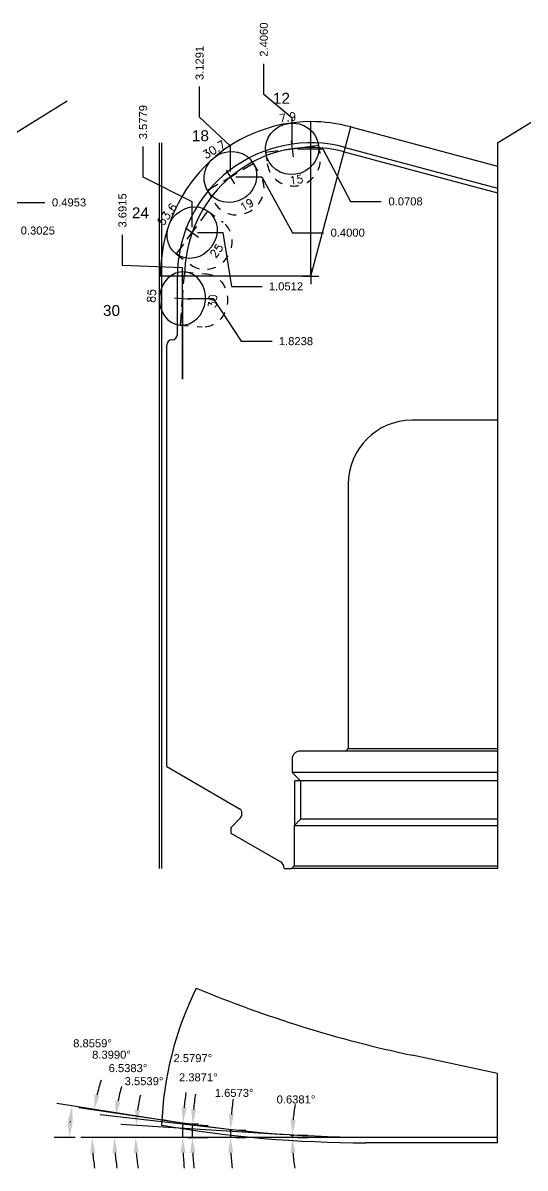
# Model space of a CAD drawing. Header units: inches. Extents: x 90.4 to 145.9, y -21.1 to -7.6.
# Drawn here: x 115.97 to 121.86, y -21.06 to -7.64 of the extents above; entities that cross this region are included whole.
import ezdxf
from ezdxf.enums import TextEntityAlignment as Align

# ---------------------------------------------------------------- set-up
doc = ezdxf.new("R2010")
doc.units = ezdxf.units.IN
doc.header["$MEASUREMENT"] = 0
doc.header["$PDMODE"] = 35
doc.linetypes.add('CENTER2', pattern=[1.125, 0.75, -0.125, 0.125, -0.125])
doc.linetypes.add('HIDDEN2', pattern=[0.1875, 0.125, -0.0625])
doc.layers.get('Defpoints').update_dxf_attribs({"color": 10})
doc.layers.add('Blade_2', color=7, linetype='Continuous', true_color=0xcccc00)
for name, color, linetype in [('CLine', 5, 'CENTER2'), ('Dims', 4, 'Continuous'), ('Title Block', 7, 'Continuous')]:
    doc.layers.add(name, color=color, linetype=linetype)
doc.styles.add('RomanS', font='romans')
doc.styles.get("Standard").update_dxf_attribs({"font": 'arial.ttf'})
doc.dimstyles.get("Standard").update_dxf_attribs({"dimtxt": 0.09375, "dimasz": 0.18, "dimexe": 0.18, "dimexo": 0.0625, "dimgap": 0.09, "dimtad": 0, "dimtih": 1, "dimtoh": 1, "dimdec": 4, "dimzin": 0, "dimdsep": 46, "dimtxsty": 'Standard', "dimcen": 0.09, "dimadec": 4, "dimazin": 0, "dimtfac": 1, "dimtdec": 4, "dimtofl": 0, "dimtmove": 0, "dimatfit": 3, "dimfxl": 1, "dimtolj": 1, "dimtzin": 0, "dimarcsym": 0})

# ---------------------------------------------------------------- blocks, each defined once
blk = doc.blocks.new('*D39')
at = {"layer": 'Defpoints', "color": 0, "transparency": 16777216}
for p in [(115.694, -9.047), (115.351, -9.542), (116.229, -9.746)]:
    blk.add_point(p, dxfattribs=at)
at = {"layer": 'Dims', "color": 0, "lineweight": -2, "transparency": 16777216}
for p, q in [((115.414, -9.542), (115.711, -9.542)), ((115.711, -9.542), (115.869, -9.746)), ((115.869, -9.746), (116.229, -9.746))]:
    blk.add_line(p, q, dxfattribs=at)
at = {"layer": 'Dims', "color": 0, "transparency": 16777216, "insert": (116.514, -9.746), "char_height": 0.0938, "attachment_point": 5}
blk.add_mtext('\\A1;0.4953', dxfattribs=at)
blk = doc.blocks.new('*D40')
at = {"layer": 'Defpoints', "color": 0, "transparency": 16777216}
for p in [(115.694, -9.047), (114.632, -9.349), (115.863, -10.075)]:
    blk.add_point(p, dxfattribs=at)
at = {"layer": 'Dims', "color": 0, "lineweight": -2, "transparency": 16777216}
for p, q in [((114.694, -9.349), (115.143, -9.349)), ((115.143, -9.349), (115.503, -10.075)), ((115.503, -10.075), (115.863, -10.075))]:
    blk.add_line(p, q, dxfattribs=at)
at = {"layer": 'Dims', "color": 0, "transparency": 16777216, "insert": (116.148, -10.075), "char_height": 0.0938, "attachment_point": 5}
blk.add_mtext('\\A1;0.3025', dxfattribs=at)
blk = doc.blocks.new('*D71')
at = {"layer": 'Defpoints', "color": 0, "transparency": 16777216}
for p in [(119.127, -20.67), (119.127, -20.697), (119.13, -20.688), (121.533, -20.697)]:
    blk.add_point(p, dxfattribs=at)
at = {"layer": 'Dims', "color": 0, "lineweight": -2, "transparency": 16777216}
for p, q in [((119.19, -20.671), (119.31, -20.672)), ((119.19, -20.697), (119.31, -20.697))]:
    blk.add_line(p, q, dxfattribs=at)
for start, end in [(170.776, 175.069), (184.293, 188.5859)]:
    blk.add_arc((121.533, -20.697), 2.403, start, end, dxfattribs=at)
at = {"layer": 'Dims', "color": 0, "transparency": 16777216}
for points in [[(119.169, -20.492), (119.109, -20.489), (119.13, -20.67)], [(119.107, -20.878), (119.167, -20.876), (119.13, -20.697)]]:
    blk.add_solid(points, dxfattribs=at)
at = {"layer": 'Dims', "color": 0, "transparency": 16777216, "insert": (119.172, -20.253), "char_height": 0.09375, "attachment_point": 5}
blk.add_mtext('\\A1;0.6381°', dxfattribs=at)
blk = doc.blocks.new('*D72')
at = {"layer": 'Defpoints', "color": 0, "transparency": 16777216}
for p in [(118.405, -20.607), (118.404, -20.667), (118.404, -20.697), (121.533, -20.697)]:
    blk.add_point(p, dxfattribs=at)
at = {"layer": 'Dims', "color": 0, "lineweight": -2, "transparency": 16777216}
for p, q in [((118.468, -20.608), (118.585, -20.612)), ((118.467, -20.697), (118.584, -20.697))]:
    blk.add_line(p, q, dxfattribs=at)
for start, end in [(171.7495, 175.0461), (183.2966, 186.5932)]:
    blk.add_arc((121.533, -20.697), 3.129, start, end, dxfattribs=at)
at = {"layer": 'Dims', "color": 0, "transparency": 16777216}
for points in [[(118.446, -20.429), (118.386, -20.425), (118.406, -20.607)], [(118.379, -20.878), (118.439, -20.876), (118.404, -20.697)]]:
    blk.add_solid(points, dxfattribs=at)
at = {"layer": 'Dims', "color": 0, "transparency": 16777216, "insert": (118.448, -20.176), "char_height": 0.09375, "attachment_point": 5}
blk.add_mtext('\\A1;1.6573°', dxfattribs=at)
blk = doc.blocks.new('*D73')
at = {"layer": 'Defpoints', "color": 0, "transparency": 16777216}
for p in [(117.958, -20.548), (117.959, -20.647), (117.955, -20.697), (121.533, -20.697)]:
    blk.add_point(p, dxfattribs=at)
at = {"layer": 'Dims', "color": 0, "lineweight": -2, "transparency": 16777216}
for p, q in [((118.021, -20.551), (118.142, -20.556)), ((118.018, -20.697), (118.139, -20.697))]:
    blk.add_line(p, q, dxfattribs=at)
for start, end in [(171.8419, 174.7274), (182.8855, 185.771)]:
    blk.add_arc((121.533, -20.697), 3.575, start, end, dxfattribs=at)
at = {"layer": 'Dims', "color": 0, "transparency": 16777216}
for points in [[(118.004, -20.371), (117.944, -20.367), (117.962, -20.548)], [(117.933, -20.878), (117.993, -20.876), (117.959, -20.697)]]:
    blk.add_solid(points, dxfattribs=at)
at = {"layer": 'Dims', "color": 0, "transparency": 16777216, "insert": (118.028, -19.994), "char_height": 0.09375, "attachment_point": 5}
blk.add_mtext('\\A1;2.3871°', dxfattribs=at)
blk = doc.blocks.new('*D74')
at = {"layer": 'Defpoints', "color": 0, "transparency": 16777216}
for p in [(117.295, -20.65), (116.65, -20.697), (119.107, -20.669), (119.147, -20.671), (121.533, -20.697)]:
    blk.add_point(p, dxfattribs=at)
at = {"layer": 'Dims', "color": 0, "lineweight": -2, "transparency": 16777216}
blk.add_line((119.045, -20.665), (117.119, -20.545), dxfattribs=at)
for start, end in [(167.3363, 171.8912), (184.5549, 189.1098)]:
    blk.add_arc((119.559, -20.697), 2.265, start, end, dxfattribs=at)
at = {"layer": 'Dims', "color": 0, "transparency": 16777216}
for points in [[(117.347, -20.381), (117.287, -20.374), (117.298, -20.557)], [(117.271, -20.878), (117.331, -20.876), (117.294, -20.697)]]:
    blk.add_solid(points, dxfattribs=at)
at = {"layer": 'Dims', "color": 0, "transparency": 16777216, "insert": (117.392, -20.039), "char_height": 0.09375, "attachment_point": 5}
blk.add_mtext('\\A1;3.5539°', dxfattribs=at)
blk = doc.blocks.new('*D75')
at = {"layer": 'Defpoints', "color": 0, "transparency": 16777216}
for p in [(117.046, -20.615), (118.384, -20.604), (118.424, -20.609), (116.65, -20.697), (121.533, -20.697)]:
    blk.add_point(p, dxfattribs=at)
at = {"layer": 'Dims', "color": 0, "lineweight": -2, "transparency": 16777216}
blk.add_line((118.322, -20.597), (116.88, -20.432), dxfattribs=at)
for start, end in [(163.8662, 168.6639), (184.7978, 189.5955)]:
    blk.add_arc((119.195, -20.697), 2.15, start, end, dxfattribs=at)
at = {"layer": 'Dims', "color": 0, "transparency": 16777216}
for points in [[(117.116, -20.279), (117.057, -20.27), (117.059, -20.452)], [(117.022, -20.878), (117.082, -20.876), (117.045, -20.697)]]:
    blk.add_solid(points, dxfattribs=at)
at = {"layer": 'Dims', "color": 0, "transparency": 16777216, "insert": (117.204, -19.886), "char_height": 0.09375, "attachment_point": 5}
blk.add_mtext('\\A1;6.5383°', dxfattribs=at)
blk = doc.blocks.new('*D76')
at = {"layer": 'Defpoints', "color": 0, "transparency": 16777216}
for p in [(116.787, -20.59), (117.935, -20.545), (117.975, -20.55), (116.65, -20.697), (121.533, -20.697)]:
    blk.add_point(p, dxfattribs=at)
at = {"layer": 'Dims', "color": 0, "lineweight": -2, "transparency": 16777216}
blk.add_line((117.873, -20.535), (116.63, -20.352), dxfattribs=at)
for start, end in [(162.152, 166.8765), (184.7245, 189.449)]:
    blk.add_arc((118.968, -20.697), 2.184, start, end, dxfattribs=at)
at = {"layer": 'Dims', "color": 0, "transparency": 16777216}
for points in [[(116.871, -20.207), (116.812, -20.196), (116.808, -20.378)], [(116.762, -20.878), (116.822, -20.876), (116.784, -20.697)]]:
    blk.add_solid(points, dxfattribs=at)
at = {"layer": 'Dims', "color": 0, "transparency": 16777216, "insert": (117.011, -19.729), "char_height": 0.09375, "attachment_point": 5}
blk.add_mtext('\\A1;8.3990°', dxfattribs=at)
blk = doc.blocks.new('*D77')
at = {"layer": 'Defpoints', "color": 0, "transparency": 16777216}
for p in [(118.796, -8.123), (119.127, -9.118), (121.533, -9.047)]:
    blk.add_point(p, dxfattribs=at)
at = {"layer": 'Dims', "color": 0, "lineweight": -2, "transparency": 16777216}
for p, q in [((118.796, -8.483), (118.796, -8.123)), ((119.127, -8.758), (118.796, -8.483)), ((119.127, -9.055), (119.127, -8.758))]:
    blk.add_line(p, q, dxfattribs=at)
at = {"layer": 'Dims', "color": 0, "transparency": 16777216, "insert": (118.796, -7.838), "char_height": 0.0938, "attachment_point": 5, "rotation": 90}
blk.add_mtext('\\A1;2.4060', dxfattribs=at)
blk = doc.blocks.new('*D78')
at = {"layer": 'Defpoints', "color": 0, "transparency": 16777216}
for p in [(118.043, -8.387), (121.533, -9.047), (118.404, -9.447)]:
    blk.add_point(p, dxfattribs=at)
at = {"layer": 'Dims', "color": 0, "lineweight": -2, "transparency": 16777216}
for p, q in [((118.043, -8.747), (118.043, -8.387)), ((118.404, -9.087), (118.043, -8.747)), ((118.404, -9.384), (118.404, -9.087))]:
    blk.add_line(p, q, dxfattribs=at)
at = {"layer": 'Dims', "color": 0, "transparency": 16777216, "insert": (118.043, -8.111), "char_height": 0.0938, "attachment_point": 5, "rotation": 90}
blk.add_mtext('\\A1;3.1291', dxfattribs=at)
blk = doc.blocks.new('*D79')
at = {"layer": 'Defpoints', "color": 0, "transparency": 16777216}
for p in [(117.382, -9.09), (121.533, -9.047), (117.955, -10.098)]:
    blk.add_point(p, dxfattribs=at)
at = {"layer": 'Dims', "color": 0, "lineweight": -2, "transparency": 16777216}
for p, q in [((117.382, -9.45), (117.382, -9.09)), ((117.955, -9.738), (117.382, -9.45)), ((117.955, -10.036), (117.955, -9.738))]:
    blk.add_line(p, q, dxfattribs=at)
at = {"layer": 'Dims', "color": 0, "transparency": 16777216, "insert": (117.382, -8.805), "char_height": 0.0938, "attachment_point": 5, "rotation": 90}
blk.add_mtext('\\A1;3.5779', dxfattribs=at)
blk = doc.blocks.new('*D80')
at = {"layer": 'Defpoints', "color": 0, "transparency": 16777216}
for p in [(119.127, -9.118), (121.533, -9.047), (120.172, -9.734)]:
    blk.add_point(p, dxfattribs=at)
at = {"layer": 'Dims', "color": 0, "lineweight": -2, "transparency": 16777216}
for p, q in [((119.19, -9.118), (119.487, -9.118)), ((119.487, -9.118), (119.812, -9.734)), ((119.812, -9.734), (120.172, -9.734))]:
    blk.add_line(p, q, dxfattribs=at)
at = {"layer": 'Dims', "color": 0, "transparency": 16777216, "insert": (120.456, -9.734), "char_height": 0.0938, "attachment_point": 5}
blk.add_mtext('\\A1;0.0708', dxfattribs=at)
blk = doc.blocks.new('*D81')
at = {"layer": 'Defpoints', "color": 0, "transparency": 16777216}
for p in [(121.533, -9.047), (118.404, -9.447), (119.493, -10.1)]:
    blk.add_point(p, dxfattribs=at)
at = {"layer": 'Dims', "color": 0, "lineweight": -2, "transparency": 16777216}
for p, q in [((118.467, -9.447), (118.773, -9.447)), ((118.773, -9.447), (119.133, -10.1)), ((119.133, -10.1), (119.493, -10.1))]:
    blk.add_line(p, q, dxfattribs=at)
at = {"layer": 'Dims', "color": 0, "transparency": 16777216, "insert": (119.778, -10.1), "char_height": 0.0938, "attachment_point": 5}
blk.add_mtext('\\A1;0.4000', dxfattribs=at)
blk = doc.blocks.new('*D82')
at = {"layer": 'Defpoints', "color": 0, "transparency": 16777216}
for p in [(121.533, -9.047), (117.955, -10.098), (118.775, -10.729)]:
    blk.add_point(p, dxfattribs=at)
at = {"layer": 'Dims', "color": 0, "lineweight": -2, "transparency": 16777216}
for p, q in [((118.018, -10.098), (118.315, -10.098)), ((118.315, -10.098), (118.415, -10.729)), ((118.415, -10.729), (118.775, -10.729))]:
    blk.add_line(p, q, dxfattribs=at)
at = {"layer": 'Dims', "color": 0, "transparency": 16777216, "insert": (119.055, -10.729), "char_height": 0.0938, "attachment_point": 5}
blk.add_mtext('\\A1;1.0512', dxfattribs=at)
blk = doc.blocks.new('*D145')
at = {"layer": 'Defpoints', "color": 0, "transparency": 16777216}
for p in [(121.533, -9.047), (117.14, -10.124), (117.842, -10.871)]:
    blk.add_point(p, dxfattribs=at)
at = {"layer": 'Dims', "color": 0, "lineweight": -2, "transparency": 16777216}
for p, q in [((117.14, -10.484), (117.14, -10.124)), ((117.842, -10.511), (117.14, -10.484)), ((117.842, -10.808), (117.842, -10.511))]:
    blk.add_line(p, q, dxfattribs=at)
at = {"layer": 'Dims', "color": 0, "transparency": 16777216, "insert": (117.14, -9.839), "char_height": 0.0938, "attachment_point": 5, "rotation": 90}
blk.add_mtext('\\A1;3.6915', dxfattribs=at)
blk = doc.blocks.new('*D146')
at = {"layer": 'Defpoints', "color": 0, "transparency": 16777216}
for p in [(121.533, -9.047), (117.842, -10.871), (118.892, -11.371)]:
    blk.add_point(p, dxfattribs=at)
at = {"layer": 'Dims', "color": 0, "lineweight": -2, "transparency": 16777216}
for p, q in [((117.904, -10.871), (118.202, -10.871)), ((118.202, -10.871), (118.532, -11.371)), ((118.532, -11.371), (118.892, -11.371))]:
    blk.add_line(p, q, dxfattribs=at)
at = {"layer": 'Dims', "color": 0, "transparency": 16777216, "insert": (119.172, -11.371), "char_height": 0.0938, "attachment_point": 5}
blk.add_mtext('\\A1;1.8238', dxfattribs=at)
blk = doc.blocks.new('CMark')
at = {"layer": 'CLine'}
for p, q in [((-0.094, 0), (0.094, 0)), ((0, 0.094), (0, -0.094))]:
    blk.add_line(p, q, dxfattribs=at)
blk = doc.blocks.new('*D172')
at = {"layer": 'Defpoints', "color": 0, "transparency": 16777216}
for p in [(116.524, -20.574), (117.816, -20.526), (117.875, -20.535), (116.65, -20.697), (121.533, -20.697)]:
    blk.add_point(p, dxfattribs=at)
at = {"layer": 'Dims', "color": 0, "lineweight": -2, "transparency": 16777216}
for p, q in [((117.754, -20.517), (116.371, -20.301)), ((116.587, -20.697), (116.34, -20.697))]:
    blk.add_line(p, q, dxfattribs=at)
blk.add_arc((118.912, -20.697), 2.392, 175.4573, 175.6868, dxfattribs=at)
at = {"layer": 'Dims', "color": 0, "transparency": 16777216}
for points in [[(116.498, -20.504), (116.558, -20.511), (116.549, -20.329)], [(116.557, -20.518), (116.497, -20.516), (116.52, -20.697)]]:
    blk.add_solid(points, dxfattribs=at)
at = {"layer": 'Dims', "color": 0, "transparency": 16777216, "insert": (116.789, -19.595), "char_height": 0.09375, "attachment_point": 5}
blk.add_mtext('\\A1;8.8559°', dxfattribs=at)
blk = doc.blocks.new('*D171')
at = {"layer": 'Defpoints', "color": 0, "transparency": 16777216}
for p in [(117.845, -20.531), (117.846, -20.642), (117.842, -20.697), (121.533, -20.697)]:
    blk.add_point(p, dxfattribs=at)
at = {"layer": 'Dims', "color": 0, "lineweight": -2, "transparency": 16777216}
for p, q in [((117.908, -20.534), (118.029, -20.539)), ((117.904, -20.697), (118.025, -20.697))]:
    blk.add_line(p, q, dxfattribs=at)
for start, end in [(171.8265, 174.6234), (182.7969, 185.5938)]:
    blk.add_arc((121.533, -20.697), 3.688, start, end, dxfattribs=at)
at = {"layer": 'Dims', "color": 0, "transparency": 16777216}
for points in [[(117.892, -20.354), (117.832, -20.349), (117.849, -20.531)], [(117.82, -20.878), (117.88, -20.876), (117.845, -20.697)]]:
    blk.add_solid(points, dxfattribs=at)
at = {"layer": 'Dims', "color": 0, "transparency": 16777216, "insert": (117.964, -19.769), "char_height": 0.09375, "attachment_point": 5}
blk.add_mtext('\\A1;2.5797°', dxfattribs=at)
blk = doc.blocks.new('1613@15')
for p, q in [((-0.17, 0), (-0.312, 0)), ((0.171, 0), (0.312, 0))]:
    blk.add_line(p, q)
at = {"color": 8, "linetype": 'HIDDEN2', "ltscale": 0.5}
blk.add_line((-0.312, 0), (-0.312, -0.135), dxfattribs=at)
at = {"color": 8, "linetype": 'HIDDEN2', "ltscale": 0.5, "flags": 128}
blk.add_lwpolyline([(0.312, 0), (0.312, -0.135)], dxfattribs=at)
blk.add_ellipse((0, 0), major_axis=(-0.312, 0), ratio=0.965926, start_param=-3.141592653589793, end_param=3.141592653589793)
at = {"color": 8, "linetype": 'HIDDEN2', "ltscale": 0.5}
blk.add_ellipse((0, -0.135), major_axis=(-0.312, 0), ratio=0.965926, start_param=0, end_param=3.141593, dxfattribs=at)
blk.add_blockref('CMark', (0, 0))
at = {"style": 'RomanS'}
blk.add_text('15', height=0.094, dxfattribs=at).set_placement((0, -0.364), align=Align.MIDDLE_CENTER)
blk.add_attdef('ANG', text='', height=0.094, dxfattribs=at).set_placement((0, 0.298), align=Align.BOTTOM_CENTER)
blk = doc.blocks.new('1613@30')
for p, q in [((-0.17, 0), (-0.312, 0)), ((0.171, 0), (0.312, 0))]:
    blk.add_line(p, q)
at = {"color": 8, "linetype": 'HIDDEN2', "ltscale": 0.5}
blk.add_line((-0.312, 0), (-0.312, -0.26), dxfattribs=at)
at = {"color": 8, "linetype": 'HIDDEN2', "ltscale": 0.5, "flags": 128}
blk.add_lwpolyline([(0.312, 0), (0.312, -0.26)], dxfattribs=at)
at = {"extrusion": (0, 0, -1)}
blk.add_ellipse((0, 0), major_axis=(-0.312, 0), ratio=0.866025, start_param=-3.141592653589793, end_param=3.141592653589793, dxfattribs=at)
at = {"color": 8, "linetype": 'HIDDEN2', "ltscale": 0.5, "extrusion": (0, 0, -1)}
blk.add_ellipse((0, -0.26), major_axis=(-0.312, 0), ratio=0.866025, start_param=3.068877, end_param=6.355901, dxfattribs=at)
blk.add_blockref('CMark', (0, 0))
at = {"style": 'RomanS'}
blk.add_text('30', height=0.094, dxfattribs=at).set_placement((0, -0.356), align=Align.MIDDLE_CENTER)
blk.add_attdef('ANG', text='', height=0.094, dxfattribs=at).set_placement((0, 0.287), align=Align.BOTTOM_CENTER)
blk = doc.blocks.new('1613@19')
for p, q in [((-0.17, 0), (-0.313, 0)), ((0.171, 0), (0.312, 0))]:
    blk.add_line(p, q)
at = {"color": 8, "linetype": 'HIDDEN2', "ltscale": 0.5}
blk.add_line((-0.313, 0), (-0.313, -0.169), dxfattribs=at)
at = {"color": 8, "linetype": 'HIDDEN2', "ltscale": 0.5, "flags": 128}
blk.add_lwpolyline([(0.312, 0), (0.312, -0.169)], dxfattribs=at)
at = {"extrusion": (0, 0, -1)}
blk.add_ellipse((0, 0), major_axis=(-0.312, 0), ratio=0.945519, start_param=3.141593, end_param=9.424778, dxfattribs=at)
at = {"color": 8, "linetype": 'HIDDEN2', "ltscale": 0.5}
blk.add_ellipse((0, -0.169), major_axis=(0.312, 0), ratio=0.945519, start_param=3.141593, end_param=6.283185, dxfattribs=at)
blk.add_blockref('CMark', (0, 0))
at = {"style": 'RomanS'}
blk.add_text('19', height=0.094, dxfattribs=at).set_placement((0, -0.379), align=Align.MIDDLE_CENTER)
blk.add_attdef('ANG', text='', height=0.094, dxfattribs=at).set_placement((0, 0.298), align=Align.BOTTOM_CENTER)
blk = doc.blocks.new('1613@25')
for p, q in [((-0.17, 0), (-0.312, 0)), ((0.171, 0), (0.312, 0))]:
    blk.add_line(p, q)
at = {"color": 8, "linetype": 'HIDDEN2', "ltscale": 0.5}
blk.add_line((-0.312, 0), (-0.312, -0.22), dxfattribs=at)
at = {"color": 8, "linetype": 'HIDDEN2', "ltscale": 0.5, "flags": 128}
blk.add_lwpolyline([(0.312, 0), (0.312, -0.22)], dxfattribs=at)
blk.add_ellipse((0, 0), major_axis=(-0.312, 0), ratio=0.906308, start_param=-3.141592653589793, end_param=3.141592653589793)
at = {"color": 8, "linetype": 'HIDDEN2', "ltscale": 0.5}
blk.add_ellipse((0, -0.22), major_axis=(-0.312, 0), ratio=0.906308, start_param=0, end_param=3.141593, dxfattribs=at)
blk.add_blockref('CMark', (0, 0))
at = {"style": 'RomanS'}
blk.add_text('25', height=0.094, dxfattribs=at).set_placement((0, -0.356), align=Align.MIDDLE_CENTER)
blk.add_attdef('ANG', text='', height=0.094, dxfattribs=at).set_placement((0, 0.287), align=Align.BOTTOM_CENTER)

msp = doc.modelspace()

# ---------------------------------------------------------------- linework, layer by layer
for p, q in [((119.34563, -10.60946), (119.34563, -8.79928)), ((119.34563, -10.60946), (119.81414, -8.86096)), ((119.81414, -8.86096), (121.53313, -9.32156)), ((117.57063, -9.04696), (117.57063, -17.54696)), ((117.59563, -9.04696), (117.59563, -17.54696)), ((119.75003, -9.1002), (121.53313, -9.57798)), ((121.53313, -9.04696), (121.53313, -17.54696)), ((119.34563, -10.60946), (117.57563, -10.60946)), ((117.78313, -11.29178), (117.78313, -10.60946)), ((117.65813, -16.35428), (117.65813, -11.41678)), ((121.53313, -12.29696), (120.53313, -12.29696)), ((119.78313, -13.04696), (119.78313, -16.14071)), ((119.75188, -16.17196), (119.22063, -16.17196)), ((119.78313, -16.14071), (119.75188, -16.17196)), ((121.53313, -16.17196), (119.75188, -16.17196)), ((119.78313, -16.14071), (121.53313, -16.14071)), ((117.65813, -16.35428), (118.5175, -16.85044)), ((119.12688, -16.26571), (119.12688, -16.42196)), ((121.53313, -16.42196), (119.12688, -16.42196)), ((119.12688, -16.42196), (119.22578, -16.52086)), ((119.22578, -16.52086), (119.15813, -16.52086)), ((119.15813, -17.03876), (119.15813, -16.52086)), ((121.53313, -16.52086), (119.22578, -16.52086)), ((119.22578, -16.52086), (119.22578, -16.97111)), ((118.53313, -16.8775), (118.53313, -16.93154)), ((118.52398, -16.95364), (118.40813, -17.06949)), ((119.22578, -16.97111), (119.14993, -17.04696)), ((121.53313, -16.97111), (119.22578, -16.97111)), ((118.40813, -17.06949), (118.40813, -17.13199)), ((118.40813, -17.13199), (118.98625, -17.46577)), ((121.53313, -17.04696), (119.14993, -17.04696)), ((119.14993, -17.04696), (119.14993, -17.51571)), ((119.03313, -17.54696), (119.11868, -17.54696)), ((119.14993, -17.51571), (119.11868, -17.54696)), ((121.53313, -17.54696), (119.11868, -17.54696)), ((119.14993, -17.51571), (121.53313, -17.51571)), ((121.53313, -19.947), (120.53313, -19.73444)), ((121.53313, -20.697), (121.53313, -19.947)), ((121.53313, -20.7595), (119.99103, -20.7595)), ((121.53313, -20.7595), (121.53313, -20.697))]:
    msp.add_line(p, q)
at = {"color": 1}
for p, q in [((119.73601, -9.15252), (121.53313, -9.63406)), ((117.8416, -11.81695), (117.8416, -10.60946)), ((117.8416, -10.77206), (117.8416, -11.81695)), ((117.81553, -20.52616), (117.87517, -20.53546)), ((119.99103, -20.697), (116.64999, -20.697))]:
    msp.add_line(p, q, dxfattribs=at)
msp.add_lwpolyline([(121.53313, -20.697), (119.99103, -20.697, -0.04296551), (117.60893, -20.49192)], format="xyb")
for centre, radius, start, end in [((119.34563, -10.60946), 1.81018, 75, 90), ((119.34563, -10.60946), 1.5625, 75, 180), ((117.72063, -11.41678), 0.0625, 90, 180), ((117.72063, -11.29178), 0.0625, 270, 0), ((120.53313, -13.04696), 0.75, 90, 180), ((119.22063, -16.26571), 0.09375, 90, 180), ((118.50188, -16.8775), 0.03125, 0, 60), ((118.50188, -16.93154), 0.03125, 315, 0), ((118.93938, -17.54696), 0.09375, 0, 60), ((121.53313, -20.697), 3.9375, 153.658483, 177.911502), ((123.54785, -5.5513), 14.5, 247.523693, 258), ((119.99103, -6.7595), 14, 260.159083, 270)]:
    msp.add_arc(centre, radius, start, end)
for centre, radius, start, end in [((119.34563, -10.60946), 1.50833, 75, 90), ((121.53313, -20.697), 3.69153, 177.420256, 180)]:
    msp.add_arc(centre, radius, start, end, dxfattribs=at)
msp.add_ellipse((119.34563, -10.60946), major_axis=(0, 1.81018), ratio=0.97338215, start_param=0, end_param=1.57079864)
msp.add_ellipse((119.34563, -10.60946), major_axis=(0, -1.50833), ratio=0.97980284, start_param=3.14159265, end_param=4.71238898, dxfattribs=at)
at = {"layer": 'Defpoints', "color": 1}
for p, q in [((117.93525, -20.54455), (117.97525, -20.55045)), ((118.38401, -20.60404), (118.42401, -20.60862)), ((119.10708, -20.66894), (119.14708, -20.67142))]:
    msp.add_line(p, q, dxfattribs=at)
for radius, start in [(3.57788, 177.612892), (3.12912, 178.342675), (2.40605, 179.361948)]:
    msp.add_arc((121.53313, -20.697), radius, start, 180, dxfattribs=at)
at = {"layer": 'Title Block'}
for p, q in [((115.69391, -9.04696), (116.4919, -8.55658)), ((121.53313, -9.04696), (122.33112, -8.55658))]:
    msp.add_line(p, q, dxfattribs=at)

# ---------------------------------------------------------------- block references
msp.add_blockref('CMark', (119.34563, -10.60946))
at = {"layer": 'Blade_2', "rotation": 7.9}
msp.add_blockref('1613@15', (119.12708, -9.11771), dxfattribs=at).add_auto_attribs({'ANG': '7.9'})
at = {"layer": 'Blade_2', "color": 1}
for name, p, rotation, values in [('1613@19', (118.40401, -9.44693), 30.7, {'ANG': '30.7'}), ('1613@25', (117.95525, -10.0982), 53.59999999999999, {'ANG': '53.6'}), ('1613@30', (117.8416, -10.8708), 85, {'ANG': '85'})]:
    msp.add_blockref(name, p, dxfattribs=dict(at, rotation=rotation)).add_auto_attribs(values)

# ---------------------------------------------------------------- texts
at = {"layer": 'Blade_2'}
for s, p in [('12', (118.90243, -8.5896)), ('18', (117.95304, -9.02824)), ('24', (117.2505, -9.93165)), ('30', (116.91144, -11.0755))]:
    msp.add_text(s, height=0.128574, dxfattribs=at).set_placement(p)

# ---------------------------------------------------------------- dimensions: what is measured, and where the dimension line sits
at = {"layer": 'Dims'}
for feature_location, offset, dtype, origin, picture, middle in [((119.127079, -9.117714), (-0.331136, 0.994694), 1, (121.533128, -9.04696), '*D77', (118.795943, -7.837782)), ((118.40401, -9.44693), (-0.36095, 1.06021), 1, (121.53313, -9.04696), '*D78', (118.04305, -8.11121)), ((117.95525, -10.0982), (-0.57361, 1.00827), 1, (121.53313, -9.04696), '*D79', (117.38163, -8.80527)), ((114.6315838, -9.3494098), (1.2314216, -0.7258341), 0, (115.6939143, -9.0469596), '*D40', (116.1479556, -10.0752439)), ((115.35139, -9.54228), (0.87761, -0.20356), 0, (115.69391, -9.04696), '*D39', (116.5136, -9.74584)), ((117.8416, -10.8708), (-0.70163, 0.74676), 1, (121.53313, -9.04696), '*D145', (117.13998, -9.83912)), ((117.8416, -10.8708), (1.05028, -0.50038), 0, (121.53313, -9.04696), '*D146', (119.17216, -11.37119)), ((117.95525, -10.0982), (0.81971, -0.63093), 0, (121.53313, -9.04696), '*D82', (119.05466, -10.72913)), ((118.40401, -9.44693), (1.0894, -0.65346), 0, (121.53313, -9.04696), '*D81', (119.77784, -10.10039)), ((119.127079, -9.117714), (1.044593, -0.616374), 0, (121.533128, -9.04696), '*D80', (120.456366, -9.734088))]:
    dim = msp.add_ordinate_dim(feature_location=feature_location, offset=offset, dtype=dtype, origin=origin, dimstyle='Standard', dxfattribs=at)
    dim.commit()
    dim.dimension.update_dxf_attribs({"geometry": picture, "text_midpoint": middle})
for base, line1, line2, picture, middle in [((116.52350989, -20.57383014), ((121.53312806, -20.69699649), (116.64999115, -20.69699649)), ((117.81552601, -20.52616265), (117.87516816, -20.53545537)), '*D172', (116.7893392, -19.59502237)), ((116.78682, -20.590344), ((121.533128, -20.696996), (116.649991, -20.696996)), ((117.935247, -20.544549), (117.975247, -20.550455)), '*D76', (117.010584, -19.728837)), ((117.0463936, -20.6152258), ((121.5331281, -20.6969965), (116.6499912, -20.6969965)), ((118.3840052, -20.60404), (118.4240052, -20.6086245)), '*D75', (117.2035028, -19.8863474)), ((117.2945564, -20.65017346), ((121.53312806, -20.69699649), (116.64999115, -20.69699649)), ((119.10707874, -20.66893716), (119.14707874, -20.67142144)), '*D74', (117.39171665, -20.03915551))]:
    dim = msp.add_angular_dim_2l(base=base, line1=line1, line2=line2, dimstyle='Standard', dxfattribs=at)
    dim.commit()
    dim.dimension.update_dxf_attribs({"geometry": picture, "text_midpoint": middle, "dimtype": 162})
for base, center, p1, p2, picture, middle in [((117.845764, -20.641651), (121.533128, -20.696996), (117.845344, -20.530842), (117.841603, -20.696996), '*D171', (117.964142, -19.768526)), ((117.958914, -20.647356), (121.533128, -20.696996), (117.958351, -20.547975), (117.955247, -20.696996), '*D73', (118.028454, -19.993627)), ((118.40437, -20.66683), (121.53313, -20.697), (118.40531, -20.6065), (118.40401, -20.697), '*D72', (118.44783, -20.17645)), ((119.1302174, -20.6880768), (121.5331281, -20.6969965), (119.1272279, -20.670203), (119.1270787, -20.6969965), '*D71', (119.1716318, -20.2527049))]:
    dim = msp.add_angular_dim_3p(base=base, center=center, p1=p1, p2=p2, dimstyle='Standard', dxfattribs=at)
    dim.commit()
    dim.dimension.update_dxf_attribs({"geometry": picture, "text_midpoint": middle, "dimtype": 165})

doc.saveas('drawing.dxf')
